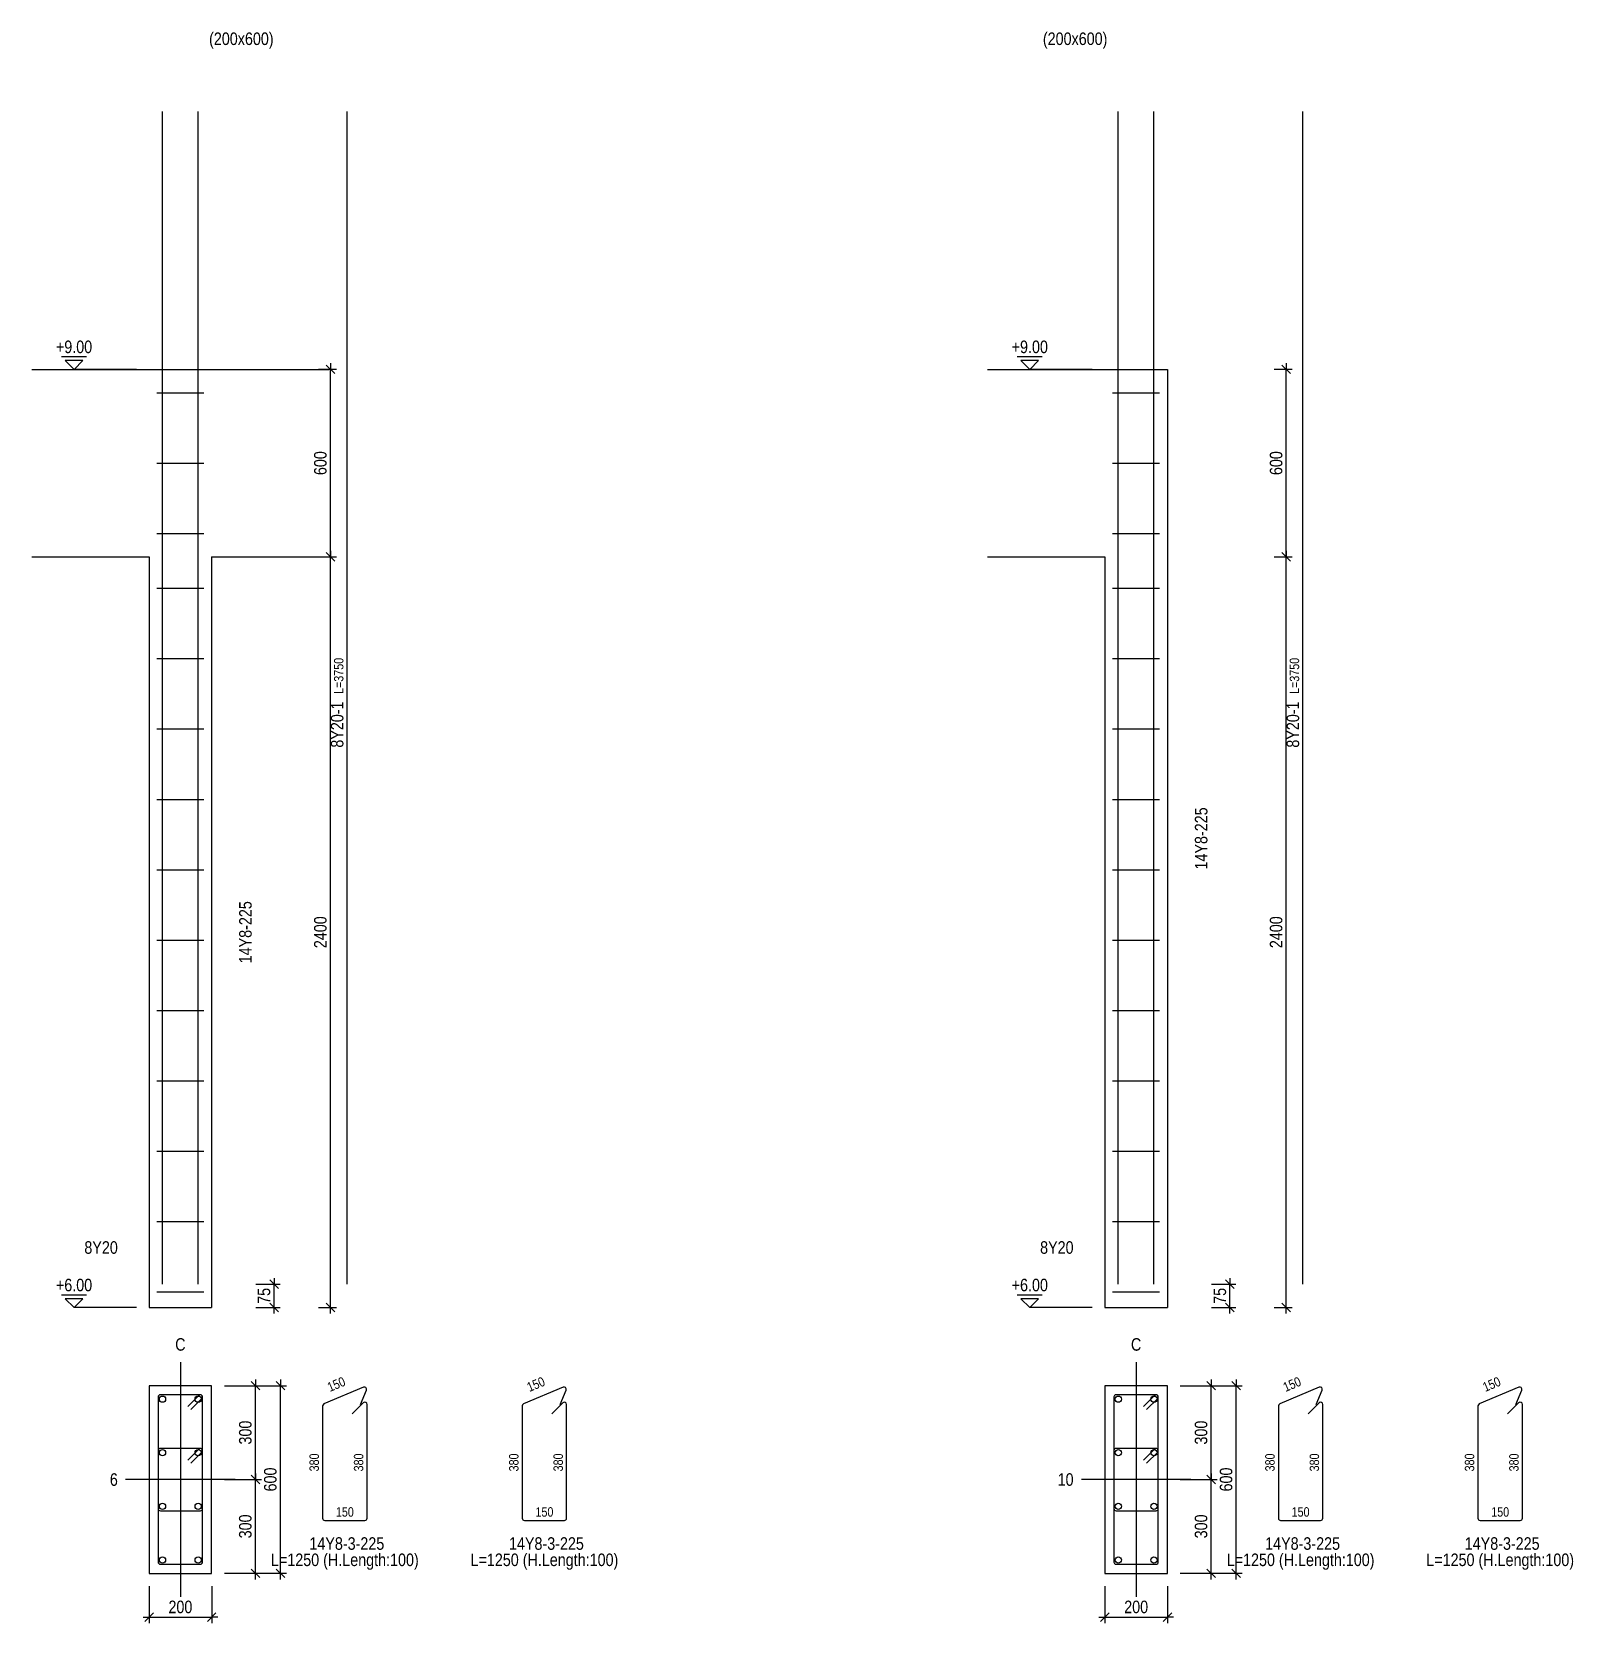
# Model space of a CAD drawing. Extents: x 0 to 206258, y -403073 to 0.
# Drawn here: x 49734 to 62057, y -143467 to -130745 of the extents above; entities that cross this region are included whole.
import ezdxf
from ezdxf.enums import TextEntityAlignment as Align
from ezdxf.lldxf.tags import DXFTag

# ---------------------------------------------------------------- set-up
doc = ezdxf.new("R2010")
doc.units = 0
doc.header["$LTSCALE"] = 1000
for name, color, linetype in [('Axis Line(Dir 1)', 8, 'CENTER2'), ('Axis Line(Dir 2)', 150, 'CENTER2'), ('Column Line(D)', 1, 'Continuous'), ('Dimension Line', 5, 'Continuous'), ('Dimension Text', 5, 'Continuous'), ('Link Line', 3, 'Continuous'), ('Rebar Label', 6, 'Continuous'), ('Rebar Length Text', 8, 'Continuous'), ('Rebar Line', 7, 'Continuous'), ('Top Rebar Label', 6, 'Continuous'), ('Top Rebar Length Text', 8, 'Continuous'), ('Top Rebar Line', 7, 'Continuous')]:
    doc.layers.add(name, color=color, linetype=linetype)
for name, color, linetype, true_color in [('Column Size Label (D)', 94, 'Continuous', 0x008100), ('Level Mark Line', 253, 'Continuous', 0x828282), ('Level Mark Text', 253, 'Continuous', 0x828282), ('Link Label', 94, 'Continuous', 0x008100), ('Link Length Text', 94, 'Continuous', 0x008100)]:
    doc.layers.add(name, color=color, linetype=linetype, true_color=true_color)
doc.styles.add('Column Size Label (D)', font='ARIALN.TTF', dxfattribs={"height": 100})
doc.styles.add('Dimension Text', font='ARIALN.TTF', dxfattribs={"height": 100})
doc.styles.add('Level Mark Text', font='ARIALN.TTF', dxfattribs={"height": 100})
doc.styles.add('Link Label', font='ARIALN.TTF', dxfattribs={"height": 100})
doc.styles.add('Link Length Text', font='ARIALN.TTF', dxfattribs={"height": 100})
doc.styles.add('Rebar Label', font='ARIALN.TTF', dxfattribs={"height": 100})
doc.styles.add('Rebar Length Text', font='ARIALN.TTF', dxfattribs={"height": 75})
doc.styles.add('Top Rebar Label', font='ARIALN.TTF', dxfattribs={"height": 100})
doc.styles.add('Top Rebar Length Text', font='ARIALN.TTF', dxfattribs={"height": 75})
tags = doc.linetypes.add('CENTER2', pattern=[1.125, 0.75, -0.125, 0.125, -0.125]).pattern_tags.tags
tags[10:11] = [DXFTag(74, 4), DXFTag(75, 0), DXFTag(340, '0'), DXFTag(46, 0.0), DXFTag(50, 0.0), DXFTag(44, 0.0), DXFTag(45, 0.0)]
tags[8:9] = [DXFTag(74, 4), DXFTag(75, 0), DXFTag(340, '0'), DXFTag(46, 0.0), DXFTag(50, 0.0), DXFTag(44, 0.0), DXFTag(45, 0.0)]
tags[6:7] = [DXFTag(74, 4), DXFTag(75, 0), DXFTag(340, '0'), DXFTag(46, 0.0), DXFTag(50, 0.0), DXFTag(44, 0.0), DXFTag(45, 0.0)]
tags[4:5] = [DXFTag(74, 4), DXFTag(75, 0), DXFTag(340, '0'), DXFTag(46, 0.0), DXFTag(50, 0.0), DXFTag(44, 0.0), DXFTag(45, 0.0)]
doc.dimstyles.new('COLUMNELV', dxfattribs={"dimtxt": 100, "dimasz": 30, "dimexe": 48.3, "dimexo": 103.5, "dimgap": 30, "dimtad": 1, "dimtoh": 1, "dimdec": 1, "dimlfac": 0.4, "dimdsep": 46, "dimtxsty": 'Dimension Text', "dimblk": 'PCDIM_TICK', "dimcen": 0.09, "dimclrd": 5, "dimclre": 5, "dimclrt": 5, "dimadec": 1, "dimazin": 0, "dimtp": 1, "dimtm": 1, "dimtfac": 1, "dimtdec": 4, "dimtofl": 0, "dimtmove": 0, "dimatfit": 3, "dimfxl": 1, "dimtolj": 1, "dimtzin": 0, "dimarcsym": 0})

# ---------------------------------------------------------------- blocks, each defined once
blk = doc.blocks.new('PCDIM_TICK')
at = {"layer": 'Dimension Line', "color": 0, "transparency": 33554687}
for p, q in [((1.15, 1.15), (-1.15, -1.15)), ((1.61, 0), (0, 0))]:
    blk.add_line(p, q, dxfattribs=at)
blk = doc.blocks.new('*U2321')
at = {"layer": 'Dimension Line', "color": 5, "true_color": 0x0000ff, "transparency": 16777216}
for p, q in [((52025, -134943), (52170, -134943)), ((52122, -140943), (52122, -134943)), ((52025, -140943), (52170, -140943))]:
    blk.add_line(p, q, dxfattribs=at)
at = {"layer": 'Dimension Line', "color": 5, "true_color": 0x0000ff, "transparency": 16777216, "xscale": 30, "yscale": 30}
for p, rotation in [((52122, -134943), 89.99999999999447), ((52122, -140943), 269.9999999999834)]:
    blk.add_blockref('PCDIM_TICK', p, dxfattribs=dict(at, rotation=rotation))
at = {"layer": 'Dimension Line', "color": 5, "true_color": 0x0000ff, "transparency": 16777216, "insert": (52092, -137943), "char_height": 100, "width": 247.25, "attachment_point": 8, "rotation": 90, "style": 'Dimension Text'}
blk.add_mtext('2400', dxfattribs=at)
blk = doc.blocks.new('*U2322')
at = {"layer": 'Dimension Line', "color": 5, "true_color": 0x0000ff, "transparency": 16777216}
for p, q in [((52025, -133443), (52170, -133443)), ((52122, -134943), (52122, -133443)), ((52025, -134943), (52170, -134943))]:
    blk.add_line(p, q, dxfattribs=at)
at = {"layer": 'Dimension Line', "color": 5, "true_color": 0x0000ff, "transparency": 16777216, "xscale": 30, "yscale": 30}
for p, rotation in [((52122, -133443), 89.99999999999447), ((52122, -134943), 269.9999999999834)]:
    blk.add_blockref('PCDIM_TICK', p, dxfattribs=dict(at, rotation=rotation))
at = {"layer": 'Dimension Line', "color": 5, "true_color": 0x0000ff, "transparency": 16777216, "insert": (52092, -134193), "char_height": 100, "width": 181.97, "attachment_point": 8, "rotation": 90, "style": 'Dimension Text'}
blk.add_mtext('600', dxfattribs=at)
blk = doc.blocks.new('*U2323')
at = {"layer": 'Dimension Line', "color": 5, "true_color": 0x0000ff, "transparency": 16777216}
for p, q in [((51525, -140756), (51720, -140756)), ((51672, -140943), (51672, -140756)), ((51525, -140943), (51720, -140943))]:
    blk.add_line(p, q, dxfattribs=at)
at = {"layer": 'Dimension Line', "color": 5, "true_color": 0x0000ff, "transparency": 16777216, "xscale": 30, "yscale": 30}
for p, rotation in [((51672, -140756), 89.99999999999447), ((51672, -140943), 269.9999999999834)]:
    blk.add_blockref('PCDIM_TICK', p, dxfattribs=dict(at, rotation=rotation))
at = {"layer": 'Dimension Line', "color": 5, "true_color": 0x0000ff, "transparency": 16777216, "insert": (51642, -140850), "char_height": 100, "width": 117.23, "attachment_point": 8, "rotation": 90, "style": 'Dimension Text'}
blk.add_mtext('75', dxfattribs=at)
blk = doc.blocks.new('*U2324')
at = {"layer": 'Dimension Line', "color": 5, "true_color": 0x0000ff, "transparency": 16777216}
for p, q in [((50672, -143172), (50672, -143467)), ((51172, -143172), (51172, -143467)), ((50672, -143418), (51172, -143418))]:
    blk.add_line(p, q, dxfattribs=at)
at = {"layer": 'Dimension Line', "color": 5, "true_color": 0x0000ff, "transparency": 16777216, "xscale": 30, "yscale": 30, "rotation": 180.0000000000004}
blk.add_blockref('PCDIM_TICK', (50672, -143418), dxfattribs=at)
at = {"layer": 'Dimension Line', "color": 5, "true_color": 0x0000ff, "transparency": 16777216, "xscale": 30, "yscale": 30}
blk.add_blockref('PCDIM_TICK', (51172, -143418), dxfattribs=at)
at = {"layer": 'Dimension Line', "color": 5, "true_color": 0x0000ff, "transparency": 16777216, "insert": (50922, -143388), "char_height": 100, "width": 182.77, "attachment_point": 8, "style": 'Dimension Text'}
blk.add_mtext('200', dxfattribs=at)
blk = doc.blocks.new('*U2325')
at = {"layer": 'Dimension Line', "color": 5, "true_color": 0x0000ff, "transparency": 16777216}
for p, q in [((51275, -142318), (51570, -142318)), ((51522, -143068), (51522, -142318)), ((51275, -143068), (51570, -143068))]:
    blk.add_line(p, q, dxfattribs=at)
at = {"layer": 'Dimension Line', "color": 5, "true_color": 0x0000ff, "transparency": 16777216, "xscale": 30, "yscale": 30}
for p, rotation in [((51522, -142318), 89.99999999999447), ((51522, -143068), 269.9999999999834)]:
    blk.add_blockref('PCDIM_TICK', p, dxfattribs=dict(at, rotation=rotation))
at = {"layer": 'Dimension Line', "color": 5, "true_color": 0x0000ff, "transparency": 16777216, "insert": (51492, -142693), "char_height": 100, "width": 181.5, "attachment_point": 8, "rotation": 90, "style": 'Dimension Text'}
blk.add_mtext('300', dxfattribs=at)
blk = doc.blocks.new('*U2326')
at = {"layer": 'Dimension Line', "color": 5, "true_color": 0x0000ff, "transparency": 16777216}
for p, q in [((51275, -141568), (51570, -141568)), ((51522, -142318), (51522, -141568)), ((51275, -142318), (51570, -142318))]:
    blk.add_line(p, q, dxfattribs=at)
at = {"layer": 'Dimension Line', "color": 5, "true_color": 0x0000ff, "transparency": 16777216, "xscale": 30, "yscale": 30}
for p, rotation in [((51522, -141568), 89.99999999999447), ((51522, -142318), 269.9999999999834)]:
    blk.add_blockref('PCDIM_TICK', p, dxfattribs=dict(at, rotation=rotation))
at = {"layer": 'Dimension Line', "color": 5, "true_color": 0x0000ff, "transparency": 16777216, "insert": (51492, -141943), "char_height": 100, "width": 181.5, "attachment_point": 8, "rotation": 90, "style": 'Dimension Text'}
blk.add_mtext('300', dxfattribs=at)
blk = doc.blocks.new('*U2327')
at = {"layer": 'Dimension Line', "color": 5, "true_color": 0x0000ff, "transparency": 16777216}
for p, q in [((51275, -141568), (51770, -141568)), ((51722, -143068), (51722, -141568)), ((51275, -143068), (51770, -143068))]:
    blk.add_line(p, q, dxfattribs=at)
at = {"layer": 'Dimension Line', "color": 5, "true_color": 0x0000ff, "transparency": 16777216, "xscale": 30, "yscale": 30}
for p, rotation in [((51722, -141568), 89.99999999999447), ((51722, -143068), 269.9999999999834)]:
    blk.add_blockref('PCDIM_TICK', p, dxfattribs=dict(at, rotation=rotation))
at = {"layer": 'Dimension Line', "color": 5, "true_color": 0x0000ff, "transparency": 16777216, "insert": (51692, -142318), "char_height": 100, "width": 181.97, "attachment_point": 8, "rotation": 90, "style": 'Dimension Text'}
blk.add_mtext('600', dxfattribs=at)
blk = doc.blocks.new('*U2328')
at = {"layer": 'Dimension Line', "color": 5, "true_color": 0x0000ff, "transparency": 16777216}
for p, q in [((59666, -134943), (59811, -134943)), ((59763, -140943), (59763, -134943)), ((59666, -140943), (59811, -140943))]:
    blk.add_line(p, q, dxfattribs=at)
at = {"layer": 'Dimension Line', "color": 5, "true_color": 0x0000ff, "transparency": 16777216, "xscale": 30, "yscale": 30}
for p, rotation in [((59763, -134943), 89.99999999999447), ((59763, -140943), 269.9999999999834)]:
    blk.add_blockref('PCDIM_TICK', p, dxfattribs=dict(at, rotation=rotation))
at = {"layer": 'Dimension Line', "color": 5, "true_color": 0x0000ff, "transparency": 16777216, "insert": (59733, -137943), "char_height": 100, "width": 247.25, "attachment_point": 8, "rotation": 90, "style": 'Dimension Text'}
blk.add_mtext('2400', dxfattribs=at)
blk = doc.blocks.new('*U2329')
at = {"layer": 'Dimension Line', "color": 5, "true_color": 0x0000ff, "transparency": 16777216}
for p, q in [((59666, -133443), (59811, -133443)), ((59763, -134943), (59763, -133443)), ((59666, -134943), (59811, -134943))]:
    blk.add_line(p, q, dxfattribs=at)
at = {"layer": 'Dimension Line', "color": 5, "true_color": 0x0000ff, "transparency": 16777216, "xscale": 30, "yscale": 30}
for p, rotation in [((59763, -133443), 89.99999999999447), ((59763, -134943), 269.9999999999834)]:
    blk.add_blockref('PCDIM_TICK', p, dxfattribs=dict(at, rotation=rotation))
at = {"layer": 'Dimension Line', "color": 5, "true_color": 0x0000ff, "transparency": 16777216, "insert": (59733, -134193), "char_height": 100, "width": 181.97, "attachment_point": 8, "rotation": 90, "style": 'Dimension Text'}
blk.add_mtext('600', dxfattribs=at)
blk = doc.blocks.new('*U2330')
at = {"layer": 'Dimension Line', "color": 5, "true_color": 0x0000ff, "transparency": 16777216}
for p, q in [((59166, -140756), (59361, -140756)), ((59313, -140943), (59313, -140756)), ((59166, -140943), (59361, -140943))]:
    blk.add_line(p, q, dxfattribs=at)
at = {"layer": 'Dimension Line', "color": 5, "true_color": 0x0000ff, "transparency": 16777216, "xscale": 30, "yscale": 30}
for p, rotation in [((59313, -140756), 89.99999999999447), ((59313, -140943), 269.9999999999834)]:
    blk.add_blockref('PCDIM_TICK', p, dxfattribs=dict(at, rotation=rotation))
at = {"layer": 'Dimension Line', "color": 5, "true_color": 0x0000ff, "transparency": 16777216, "insert": (59283, -140850), "char_height": 100, "width": 117.23, "attachment_point": 8, "rotation": 90, "style": 'Dimension Text'}
blk.add_mtext('75', dxfattribs=at)
blk = doc.blocks.new('*U2331')
at = {"layer": 'Dimension Line', "color": 5, "true_color": 0x0000ff, "transparency": 16777216}
for p, q in [((58313, -143172), (58313, -143467)), ((58813, -143172), (58813, -143467)), ((58313, -143418), (58813, -143418))]:
    blk.add_line(p, q, dxfattribs=at)
at = {"layer": 'Dimension Line', "color": 5, "true_color": 0x0000ff, "transparency": 16777216, "xscale": 30, "yscale": 30, "rotation": 180.0000000000004}
blk.add_blockref('PCDIM_TICK', (58313, -143418), dxfattribs=at)
at = {"layer": 'Dimension Line', "color": 5, "true_color": 0x0000ff, "transparency": 16777216, "xscale": 30, "yscale": 30}
blk.add_blockref('PCDIM_TICK', (58813, -143418), dxfattribs=at)
at = {"layer": 'Dimension Line', "color": 5, "true_color": 0x0000ff, "transparency": 16777216, "insert": (58563, -143388), "char_height": 100, "width": 182.77, "attachment_point": 8, "style": 'Dimension Text'}
blk.add_mtext('200', dxfattribs=at)
blk = doc.blocks.new('*U2332')
at = {"layer": 'Dimension Line', "color": 5, "true_color": 0x0000ff, "transparency": 16777216}
for p, q in [((58916, -142318), (59211, -142318)), ((59163, -143068), (59163, -142318)), ((58916, -143068), (59211, -143068))]:
    blk.add_line(p, q, dxfattribs=at)
at = {"layer": 'Dimension Line', "color": 5, "true_color": 0x0000ff, "transparency": 16777216, "xscale": 30, "yscale": 30}
for p, rotation in [((59163, -142318), 89.99999999999447), ((59163, -143068), 269.9999999999834)]:
    blk.add_blockref('PCDIM_TICK', p, dxfattribs=dict(at, rotation=rotation))
at = {"layer": 'Dimension Line', "color": 5, "true_color": 0x0000ff, "transparency": 16777216, "insert": (59133, -142693), "char_height": 100, "width": 181.5, "attachment_point": 8, "rotation": 90, "style": 'Dimension Text'}
blk.add_mtext('300', dxfattribs=at)
blk = doc.blocks.new('*U2333')
at = {"layer": 'Dimension Line', "color": 5, "true_color": 0x0000ff, "transparency": 16777216}
for p, q in [((58916, -141568), (59211, -141568)), ((59163, -142318), (59163, -141568)), ((58916, -142318), (59211, -142318))]:
    blk.add_line(p, q, dxfattribs=at)
at = {"layer": 'Dimension Line', "color": 5, "true_color": 0x0000ff, "transparency": 16777216, "xscale": 30, "yscale": 30}
for p, rotation in [((59163, -141568), 89.99999999999447), ((59163, -142318), 269.9999999999834)]:
    blk.add_blockref('PCDIM_TICK', p, dxfattribs=dict(at, rotation=rotation))
at = {"layer": 'Dimension Line', "color": 5, "true_color": 0x0000ff, "transparency": 16777216, "insert": (59133, -141943), "char_height": 100, "width": 181.5, "attachment_point": 8, "rotation": 90, "style": 'Dimension Text'}
blk.add_mtext('300', dxfattribs=at)
blk = doc.blocks.new('*U2334')
at = {"layer": 'Dimension Line', "color": 5, "true_color": 0x0000ff, "transparency": 16777216}
for p, q in [((58916, -141568), (59411, -141568)), ((59363, -143068), (59363, -141568)), ((58916, -143068), (59411, -143068))]:
    blk.add_line(p, q, dxfattribs=at)
at = {"layer": 'Dimension Line', "color": 5, "true_color": 0x0000ff, "transparency": 16777216, "xscale": 30, "yscale": 30}
for p, rotation in [((59363, -141568), 89.99999999999447), ((59363, -143068), 269.9999999999834)]:
    blk.add_blockref('PCDIM_TICK', p, dxfattribs=dict(at, rotation=rotation))
at = {"layer": 'Dimension Line', "color": 5, "true_color": 0x0000ff, "transparency": 16777216, "insert": (59333, -142318), "char_height": 100, "width": 181.97, "attachment_point": 8, "rotation": 90, "style": 'Dimension Text'}
blk.add_mtext('600', dxfattribs=at)

msp = doc.modelspace()

# ---------------------------------------------------------------- linework, layer by layer
at = {"layer": 'Axis Line(Dir 1)', "transparency": 33554687}
for points in [[(51359.214, -142318.253), (50484.214, -142318.253)], [(59000.099, -142318.253), (58125.099, -142318.253)]]:
    msp.add_lwpolyline(points, dxfattribs=at)
at = {"layer": 'Axis Line(Dir 2)', "transparency": 33554687}
for points in [[(50921.714, -141380.753), (50921.714, -143255.753)], [(58562.599, -141380.753), (58562.599, -143255.753)]]:
    msp.add_lwpolyline(points, dxfattribs=at)
at = {"layer": 'Column Line(D)', "transparency": 33554687}
for points in [[(49734.214, -133443.253), (50671.714, -133443.253)], [(50671.714, -133443.253), (51171.714, -133443.253)], [(51171.714, -133443.253), (52109.214, -133443.253)], [(57375.099, -133443.253), (58312.599, -133443.253)], [(58312.599, -133443.253), (58812.599, -133443.253)], [(58812.599, -133443.253), (58812.599, -140943.253)], [(49734.214, -134943.253), (50671.714, -134943.253)], [(50671.714, -134943.253), (50671.714, -140943.253)], [(51171.714, -134943.253), (52109.214, -134943.253)], [(51171.714, -134943.253), (51171.714, -140943.253)], [(57375.099, -134943.253), (58312.599, -134943.253)], [(58312.599, -134943.253), (58312.599, -140943.253)], [(50671.714, -140943.253), (51171.714, -140943.253)], [(58312.599, -140943.253), (58812.599, -140943.253)]]:
    msp.add_lwpolyline(points, dxfattribs=at)
for points in [[(50671.714, -143068.253), (51171.714, -143068.253), (51171.714, -141568.253), (50671.714, -141568.253)], [(58312.599, -143068.253), (58812.599, -143068.253), (58812.599, -141568.253), (58312.599, -141568.253)]]:
    msp.add_lwpolyline(points, close=True, dxfattribs=at)
at = {"layer": 'Level Mark Line', "transparency": 33554687}
for points in [[(50171.714, -133343.253), (49971.714, -133343.253)], [(50071.714, -133443.253), (50142.425, -133372.542), (50001.004, -133372.542), (50071.714, -133443.253)], [(50571.714, -133443.253), (50071.714, -133443.253)], [(57812.599, -133343.253), (57612.599, -133343.253)], [(57712.599, -133443.253), (57783.31, -133372.542), (57641.888, -133372.542), (57712.599, -133443.253)], [(58212.599, -133443.253), (57712.599, -133443.253)], [(50171.714, -140843.253), (49971.714, -140843.253)], [(50071.714, -140943.253), (50142.425, -140872.542), (50001.004, -140872.542), (50071.714, -140943.253)], [(50571.714, -140943.253), (50071.714, -140943.253)], [(57812.599, -140843.253), (57612.599, -140843.253)], [(57712.599, -140943.253), (57783.31, -140872.542), (57641.888, -140872.542), (57712.599, -140943.253)], [(58212.599, -140943.253), (57712.599, -140943.253)]]:
    msp.add_lwpolyline(points, dxfattribs=at)
at = {"layer": 'Link Line', "transparency": 33554687}
for p, q in [((50734.214, -133630.753), (51109.214, -133630.753)), ((58375.099, -133630.753), (58750.099, -133630.753)), ((50734.214, -134193.253), (51109.214, -134193.253)), ((58375.099, -134193.253), (58750.099, -134193.253)), ((50734.214, -134755.753), (51109.214, -134755.753)), ((58375.099, -134755.753), (58750.099, -134755.753)), ((50734.214, -135193.253), (51109.214, -135193.253)), ((58375.099, -135193.253), (58750.099, -135193.253)), ((50734.214, -135755.753), (51109.214, -135755.753)), ((58375.099, -135755.753), (58750.099, -135755.753)), ((50734.214, -136318.253), (51109.214, -136318.253)), ((58375.099, -136318.253), (58750.099, -136318.253)), ((50734.214, -136880.753), (51109.214, -136880.753)), ((58375.099, -136880.753), (58750.099, -136880.753)), ((50734.214, -137443.253), (51109.214, -137443.253)), ((58375.099, -137443.253), (58750.099, -137443.253)), ((50734.214, -138005.753), (51109.214, -138005.753)), ((58375.099, -138005.753), (58750.099, -138005.753)), ((50734.214, -138568.253), (51109.214, -138568.253)), ((58375.099, -138568.253), (58750.099, -138568.253)), ((50734.214, -139130.753), (51109.214, -139130.753)), ((58375.099, -139130.753), (58750.099, -139130.753)), ((50734.214, -139693.253), (51109.214, -139693.253)), ((58375.099, -139693.253), (58750.099, -139693.253)), ((50734.214, -140255.753), (51109.214, -140255.753)), ((58375.099, -140255.753), (58750.099, -140255.753)), ((50734.214, -140818.253), (51109.214, -140818.253)), ((58375.099, -140818.253), (58750.099, -140818.253))]:
    msp.add_line(p, q, dxfattribs=at)
for points in [[(52362.231, -141718.604), (52409.247, -141602.783, 0.668178638), (52386.221, -141580.081), (52069.903, -141713.736, 0.301414294), (52059.214, -141729.857), (52059.214, -142627.419, 0.414213562), (52076.714, -142644.919), (52396.714, -142644.919, 0.414213562), (52414.214, -142627.419), (52414.214, -141718.253, 0.668178638), (52384.34, -141705.878), (52295.952, -141794.267)], [(53957.821, -141718.604), (54004.837, -141602.784, 0.668178638), (53981.811, -141580.081), (53665.493, -141713.737, 0.301414294), (53654.804, -141729.857), (53654.804, -142627.42, 0.414213562), (53672.304, -142644.92), (53992.304, -142644.92, 0.414213562), (54009.804, -142627.42), (54009.804, -141718.253, 0.668178638), (53979.93, -141705.879), (53891.541, -141794.267)], [(60003.116, -141718.604), (60050.132, -141602.783, 0.668178638), (60027.106, -141580.081), (59710.788, -141713.736, 0.301414294), (59700.099, -141729.857), (59700.099, -142627.419, 0.414213562), (59717.599, -142644.919), (60037.599, -142644.919, 0.414213562), (60055.099, -142627.419), (60055.099, -141718.253, 0.668178638), (60025.225, -141705.878), (59936.836, -141794.267)], [(61598.706, -141718.604), (61645.722, -141602.784, 0.668178638), (61622.696, -141580.081), (61306.378, -141713.737, 0.301414294), (61295.689, -141729.857), (61295.689, -142627.42, 0.414213562), (61313.189, -142644.92), (61633.189, -142644.92, 0.414213562), (61650.689, -142627.42), (61650.689, -141718.253, 0.668178638), (61620.814, -141705.879), (61532.426, -141794.267)], [(51005.7, -141759.016), (51094.089, -141670.627, 0.668178638), (51081.714, -141640.753), (50761.714, -141640.753, 0.414213562), (50744.214, -141658.253), (50744.214, -142549.919, 0.414213562), (50761.714, -142567.419), (51081.714, -142567.419, 0.414213562), (51099.214, -142549.919), (51099.214, -141658.253, 0.668178638), (51069.34, -141645.878), (50980.952, -141734.267)], [(58646.585, -141759.016), (58734.973, -141670.627, 0.668178638), (58722.599, -141640.753), (58402.599, -141640.753, 0.414213562), (58385.099, -141658.253), (58385.099, -142549.919, 0.414213562), (58402.599, -142567.419), (58722.599, -142567.419, 0.414213562), (58740.099, -142549.919), (58740.099, -141658.253, 0.668178638), (58710.225, -141645.878), (58621.836, -141734.267)], [(51005.7, -142187.349), (51094.089, -142098.961, 0.668178638), (51081.714, -142069.086), (50761.714, -142069.086, 0.414213562), (50744.214, -142086.586), (50744.214, -142978.253, 0.414213562), (50761.714, -142995.753), (51081.714, -142995.753, 0.414213562), (51099.214, -142978.253), (51099.214, -142086.586, 0.668178638), (51069.34, -142074.212), (50980.952, -142162.6)], [(58646.585, -142187.349), (58734.973, -142098.961, 0.668178638), (58722.599, -142069.086), (58402.599, -142069.086, 0.414213562), (58385.099, -142086.586), (58385.099, -142978.253, 0.414213562), (58402.599, -142995.753), (58722.599, -142995.753, 0.414213562), (58740.099, -142978.253), (58740.099, -142086.586, 0.668178638), (58710.225, -142074.212), (58621.836, -142162.6)]]:
    msp.add_lwpolyline(points, format="xyb", dxfattribs=at)
at = {"layer": 'Rebar Line', "transparency": 33554687}
for centre in [(50779.214, -141675.753), (51064.214, -141675.753), (58420.099, -141675.753), (58705.099, -141675.753), (50779.214, -142104.086), (51064.214, -142104.086), (58420.099, -142104.086), (58705.099, -142104.086), (50779.214, -142532.419), (51064.214, -142532.419), (58420.099, -142532.419), (58705.099, -142532.419), (50779.214, -142960.753), (51064.214, -142960.753), (58420.099, -142960.753), (58705.099, -142960.753)]:
    msp.add_circle(centre, 25, dxfattribs=at)
at = {"layer": 'Top Rebar Line', "transparency": 33554687}
for points in [[(50779.214, -140755.753), (50779.214, -131380.753)], [(51064.214, -140755.753), (51064.214, -131380.753)], [(52255.067, -140755.753), (52255.067, -131380.753)], [(58420.099, -140755.753), (58420.099, -131380.753)], [(58705.099, -140755.753), (58705.099, -131380.753)], [(59895.952, -140755.753), (59895.952, -131380.753)]]:
    msp.add_lwpolyline(points, dxfattribs=at)

# ---------------------------------------------------------------- texts
at = {"layer": 'Column Size Label (D)', "transparency": 33554687, "style": 'Column Size Label (D)'}
for p in [(51409.214, -130750.237), (58075.099, -130750.237)]:
    msp.add_text('(200x600)', height=100, dxfattribs=at).set_placement(p, align=Align.TOP_CENTER)
at = {"layer": 'Dimension Text', "transparency": 33554687, "style": 'Dimension Text'}
for p in [(50921.714, -141318.253), (58562.599, -141318.253)]:
    msp.add_text('C', height=100, dxfattribs=at).set_placement(p, align=Align.BOTTOM_CENTER)
for s, p in [('6', (50421.714, -142318.253)), ('10', (58062.599, -142318.253))]:
    msp.add_text(s, height=100, dxfattribs=at).set_placement(p, align=Align.MIDDLE_RIGHT)
at = {"layer": 'Level Mark Text', "transparency": 33554687, "style": 'Level Mark Text'}
for s, p in [('+9.00', (50071.714, -133343.253)), ('+9.00', (57712.599, -133343.253)), ('+6.00', (50071.714, -140843.253)), ('+6.00', (57712.599, -140843.253))]:
    msp.add_text(s, height=100, dxfattribs=at).set_placement(p, align=Align.BOTTOM_CENTER)
at = {"layer": 'Link Label', "transparency": 33554687, "style": 'Link Label'}
for p in [(52236.714, -142879.919), (53832.304, -142879.92), (59877.599, -142879.919), (61473.189, -142879.92)]:
    msp.add_text(' 14Y8-3-225', height=100, dxfattribs=at).set_placement(p, align=Align.CENTER)
at = {"layer": 'Link Length Text', "transparency": 33554687, "style": 'Link Length Text'}
for p in [(52236.714, -143009.919), (53832.304, -143009.92), (59877.599, -143009.919), (61473.189, -143009.92)]:
    msp.add_text('L=1250 (H.Length:100)', height=100, dxfattribs=at).set_placement(p, align=Align.CENTER)
at = {"layer": 'Rebar Label', "transparency": 33554687, "style": 'Rebar Label'}
for p in [(59162.599, -137193.253), (51521.714, -137943.253)]:
    msp.add_text('14Y8-225', height=100, rotation=90, dxfattribs=at).set_placement(p, align=Align.BOTTOM_CENTER)
at = {"layer": 'Rebar Length Text', "transparency": 33554687, "style": 'Rebar Length Text'}
for s, rotation, p in [('150', 22.9057699, (52182.935, -141590.976)), ('150', 22.9057699, (53778.525, -141590.977)), ('150', 22.9057699, (59823.82, -141590.976)), ('150', 22.9057699, (61419.41, -141590.977)), ('380', 90, (52029.214, -142181.586)), ('380', 90, (52384.214, -142181.586)), ('380', 90, (53624.804, -142181.586)), ('380', 90, (53979.804, -142181.586)), ('380', 90, (59670.099, -142181.586)), ('380', 90, (60025.099, -142181.586)), ('380', 90, (61265.689, -142181.586)), ('380', 90, (61620.689, -142181.586))]:
    msp.add_text(s, height=75, rotation=rotation, dxfattribs=at).set_placement(p, align=Align.CENTER)
for p in [(52236.714, -142614.919), (53832.304, -142614.92), (59877.599, -142614.919), (61473.189, -142614.92)]:
    msp.add_text('150', height=75, dxfattribs=at).set_placement(p, align=Align.CENTER)
at = {"layer": 'Top Rebar Label', "transparency": 33554687, "style": 'Top Rebar Label'}
for p in [(52225.067, -136098.253), (59865.952, -136098.253)]:
    msp.add_text(' 8Y20-1', height=100, rotation=90, dxfattribs=at).set_placement(p, align=Align.RIGHT)
for p in [(50421.714, -140543.253), (58062.599, -140543.253)]:
    msp.add_text(' 8Y20', height=100, dxfattribs=at).set_placement(p, align=Align.BOTTOM_RIGHT)
at = {"layer": 'Top Rebar Length Text', "transparency": 33554687, "style": 'Top Rebar Length Text'}
for p in [(52225.067, -136038.253), (59865.952, -136038.253)]:
    msp.add_text('L=3750', height=75, rotation=90, dxfattribs=at).set_placement(p)

# ---------------------------------------------------------------- dimensions: what is measured, and where the dimension line sits
at = {"layer": 'Dimension Line', "transparency": 33554687}
for p1, p2, distance, picture, middle in [((51921.714, -134943.253), (51921.714, -133443.253), -200, '*U2322', (52121.714, -134193.253)), ((59562.599, -134943.253), (59562.599, -133443.253), -200, '*U2329', (59762.599, -134193.253)), ((51921.714, -140943.253), (51921.714, -134943.253), -200, '*U2321', (52121.714, -137943.253)), ((59562.599, -140943.253), (59562.599, -134943.253), -200, '*U2328', (59762.599, -137943.253)), ((51421.714, -140943.253), (51421.714, -140755.753), -250, '*U2323', (51671.714, -140849.503)), ((59062.599, -140943.253), (59062.599, -140755.753), -250, '*U2330', (59312.599, -140849.503)), ((51171.714, -142318.253), (51171.714, -141568.253), -350, '*U2326', (51521.714, -141943.253)), ((51171.714, -143068.253), (51171.714, -141568.253), -550, '*U2327', (51721.714, -142318.253)), ((58812.599, -142318.253), (58812.599, -141568.253), -350, '*U2333', (59162.599, -141943.253)), ((58812.599, -143068.253), (58812.599, -141568.253), -550, '*U2334', (59362.599, -142318.253)), ((51171.714, -143068.253), (51171.714, -142318.253), -350, '*U2325', (51521.714, -142693.253)), ((58812.599, -143068.253), (58812.599, -142318.253), -350, '*U2332', (59162.599, -142693.253)), ((50671.714, -143068.253), (51171.714, -143068.253), -350, '*U2324', (50921.714, -143418.253)), ((58312.599, -143068.253), (58812.599, -143068.253), -350, '*U2331', (58562.599, -143418.253))]:
    dim = msp.add_aligned_dim(p1=p1, p2=p2, distance=distance, dimstyle='COLUMNELV', override={"dimscale": 1, "dimtxt": 100, "dimasz": 30, "dimexe": 48.3, "dimexo": 103.5, "dimgap": 30, "dimtad": 1, "dimtih": 0, "dimdec": 1, "dimlfac": 0.4, "dimzin": 8, "dimlunit": 2, "dimpost": '', "dimtxsty": 'Dimension Text', "dimblk": 'PCDIM_TICK', "dimse1": 0, "dimse2": 0, "dimsd2": 0, "dimclrd": 5, "dimclre": 5, "dimclrt": 5, "dimaunit": 0, "dimadec": 1, "dimazin": 0, "dimtol": 0, "dimtp": 1, "dimtm": 1, "dimtmove": 0}, dxfattribs=at)
    dim.commit()
    dim.dimension.update_dxf_attribs({"geometry": picture, "text_midpoint": middle})

doc.saveas('drawing.dxf')
